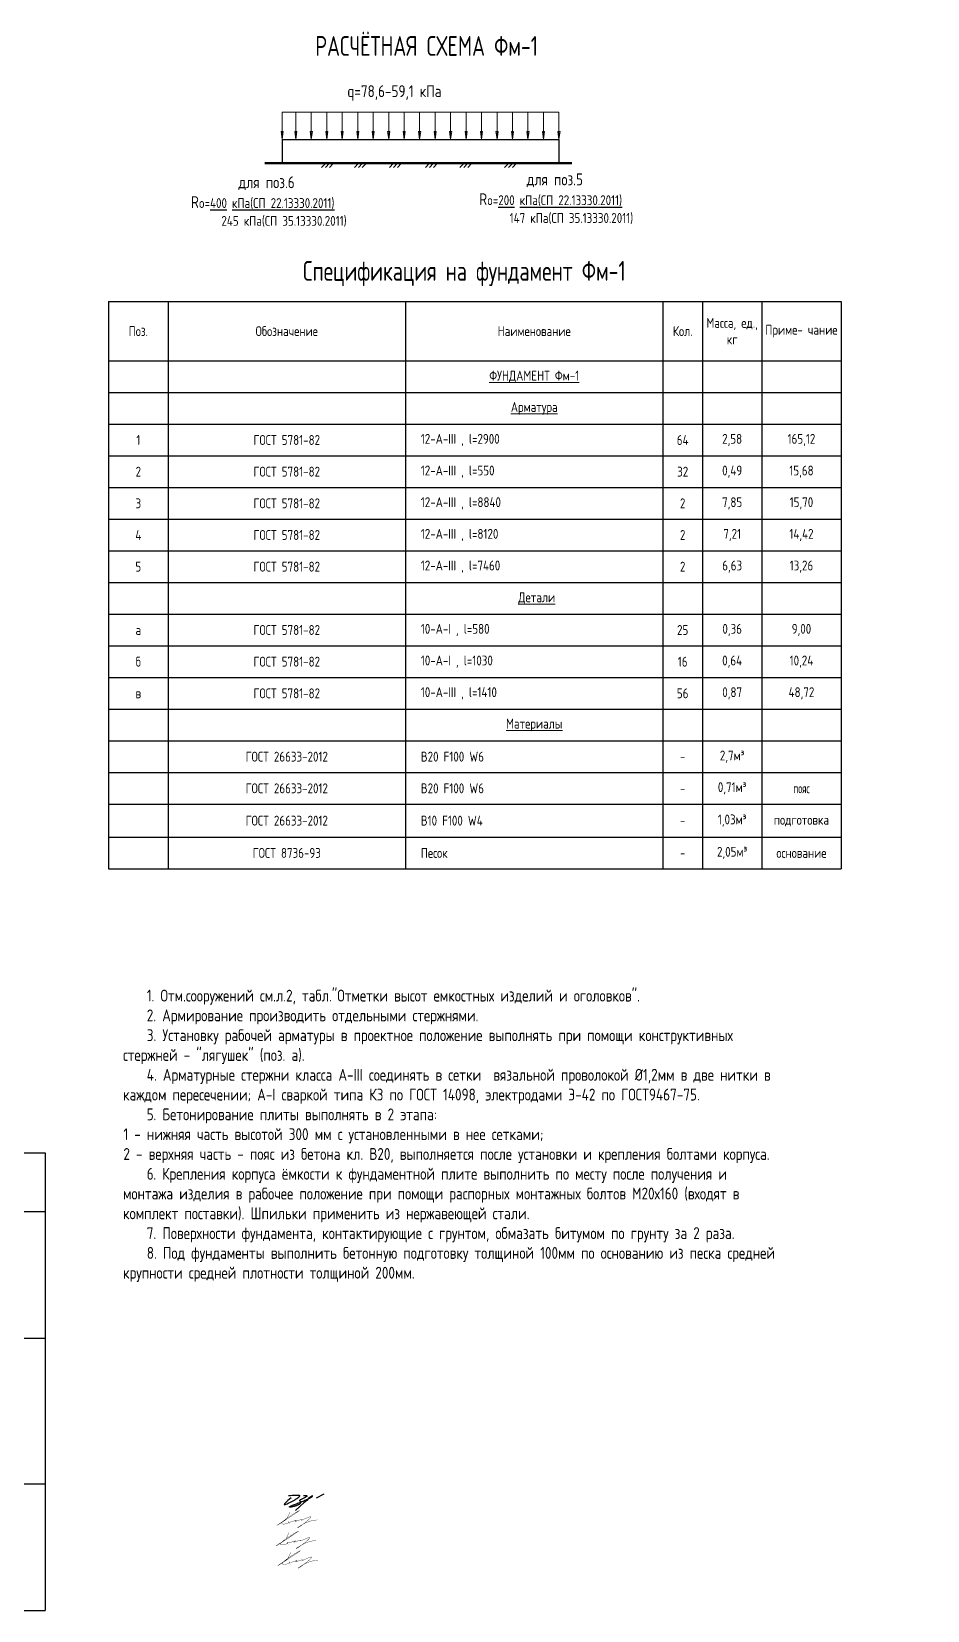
# Model space of a CAD drawing. Header units: millimetres. Extents: x 20530103 to 31271019, y 32092698 to 33532929.
# Drawn here: x 26232487 to 26255115, y 32990668 to 33030556 of the extents above; entities that cross this region are included whole.
import ezdxf
from ezdxf import colors
from ezdxf.entities.mleader import LeaderData, LeaderLine
from ezdxf.enums import TextEntityAlignment as Align
from ezdxf.math import Vec2, Vec3

# ---------------------------------------------------------------- set-up
doc = ezdxf.new("R2010")
doc.units = ezdxf.units.MM
doc.layers.add('подпись', color=7, linetype='Continuous', lineweight=25)
doc.styles.add('GOST 2.304', font='GOST.TTF')

# ---------------------------------------------------------------- blocks, each defined once
blk = doc.blocks.new('_None')
blk = doc.blocks.new('*T317')
at = {"color": 0, "linetype": 'ByBlock', "lineweight": 30, "transparency": 16777216}
for p, q in [((0, 0), (18500, 0)), ((0, 0), (0, -14332.51271631941)), ((1500, 0), (1500, -14332.51271631941)), ((7500, 0), (7500, -14332.51271631941)), ((14000, 0), (14000, -14332.51271631941)), ((15000, 0), (15000, -14332.51271631941)), ((16500, 0), (16500, -14332.51271631941)), ((18500, 0), (18500, -14332.51271631941)), ((0, -1500), (18500, -1500)), ((0, -2300), (18500, -2300)), ((0, -3100), (18500, -3100)), ((0, -3900), (18500, -3900)), ((0, -4700), (18500, -4700)), ((0, -5500), (18500, -5500)), ((0, -6300), (18500, -6300)), ((0, -7100), (18500, -7100)), ((0, -7900), (18500, -7900)), ((0, -8700), (18500, -8700)), ((0, -9500), (18500, -9500)), ((0, -10300), (18500, -10300)), ((0, -11100), (18500, -11100)), ((0, -11900), (18500, -11900)), ((0, -12700), (18500, -12700)), ((0, -13532.51271631941), (18500, -13532.51271631941)), ((0, -14332.51271631941), (18500, -14332.51271631941))]:
    blk.add_line(p, q, dxfattribs=at)
at = {"color": 0, "linetype": 'Continuous', "lineweight": 20, "transparency": 16777216, "char_height": 250, "style": 'GOST 2.304'}
for s, insert, width, attachment_point in [('Поз.', (750, -750), 1497, 5), ('Обозначение', (4500, -750), 5997, 5), ('Наименование', (10750, -750), 6497.000000000408, 5), ('Кол.', (14500, -750), 997.000000000216, 5), ('Масса, ед., кг', (15750, -750), 1496.999999999473, 5), ('Приме- чание', (17500, -750), 1996.999999999905, 5), ('{\\LФУНДАМЕНТ Фм-1}', (10750, -1900), 6497.000000000408, 5), ('{\\LАрматура}', (10750, -2700), 6497.000000000408, 5), ('1', (750, -3500), 1497, 5), ('ГОСТ 5781-82', (4500, -3500), 5997, 5), ('   12-А-III , l=2900', (7501.5, -3500), 6497.000000000408, 4), ('64', (14500, -3500), 997.000000000216, 5), ('2,58', (15750, -3500), 1496.999999999473, 5), ('165,12', (17500, -3500), 1996.999999999905, 5), ('2', (750, -4300), 1497, 5), ('ГОСТ 5781-82', (4500, -4300), 5997, 5), ('   12-А-III , l=550', (7501.5, -4300), 6497.000000000408, 4), ('32', (14500, -4300), 997.000000000216, 5), ('0,49', (15750, -4300), 1496.999999999473, 5), ('15,68', (17500, -4300), 1996.999999999905, 5), ('3', (750, -5100), 1497, 5), ('ГОСТ 5781-82', (4500, -5100), 5997, 5), ('   12-А-III , l=8840', (7501.5, -5100), 6497.000000000408, 4), ('2', (14500, -5100), 997.000000000216, 5), ('7,85', (15750, -5100), 1496.999999999473, 5), ('15,70', (17500, -5100), 1996.999999999905, 5), ('4', (750, -5900), 1497, 5), ('ГОСТ 5781-82', (4500, -5900), 5997, 5), ('   12-А-III , l=8120', (7501.5, -5900), 6497.000000000408, 4), ('2', (14500, -5900), 997.000000000216, 5), ('7,21', (15750, -5900), 1496.999999999473, 5), ('14,42', (17500, -5900), 1996.999999999905, 5), ('5', (750, -6700), 1497, 5), ('ГОСТ 5781-82', (4500, -6700), 5997, 5), ('   12-А-III , l=7460', (7501.5, -6700), 6497.000000000408, 4), ('2', (14500, -6700), 997.000000000216, 5), ('6,63', (15750, -6700), 1496.999999999473, 5), ('13,26', (17500, -6700), 1996.999999999905, 5), (' {\\LДетали}', (10750, -7500), 6497.000000000408, 5), ('а', (750, -8300), 1497, 5), ('ГОСТ 5781-82', (4500, -8300), 5997, 5), ('   10-А-I , l=580', (7501.5, -8300), 6497.000000000408, 4), ('25', (14500, -8300), 997.000000000216, 5), ('0,36', (15750, -8300), 1496.999999999473, 5), ('9,00', (17500, -8300), 1996.999999999905, 5), ('б', (750, -9100), 1497, 5), ('ГОСТ 5781-82', (4500, -9100), 5997, 5), ('   10-А-I , l=1030', (7501.5, -9100), 6497.000000000408, 4), ('16', (14500, -9100), 997.000000000216, 5), ('0,64', (15750, -9100), 1496.999999999473, 5), ('10,24', (17500, -9100), 1996.999999999905, 5), ('в', (750, -9900), 1497, 5), ('ГОСТ 5781-82', (4500, -9900), 5997, 5), ('   10-А-III , l=1410', (7501.5, -9900), 6497.000000000408, 4), ('56', (14500, -9900), 997.000000000216, 5), ('0,87', (15750, -9900), 1496.999999999473, 5), ('48,72', (17500, -9900), 1996.999999999905, 5), ('{\\LМатериалы}', (10750, -10700), 6497.000000000408, 5), ('ГОСТ 26633-2012', (4500, -11500), 5997, 5), ('   B20 F100 W6', (7501.5, -11500), 6497.000000000408, 4), ('-', (14500, -11500), 997.000000000216, 5), ('2,7м³', (15750, -11500), 1496.999999999473, 5), ('ГОСТ 26633-2012', (4500, -12300), 5997, 5), ('   B20 F100 W6', (7501.5, -12300), 6497.000000000408, 4), ('-', (14500, -12300), 997.000000000216, 5), ('0,71м³', (15750, -12300), 1496.999999999473, 5), ('{\\W0.8;пояс}', (17500, -12300), 1996.999999999905, 5), ('ГОСТ 26633-2012', (4500, -13116.25635815784), 5997, 5), ('   B10 F100 W4', (7501.5, -13116.25635815784), 6497.000000000408, 4), ('-', (14500, -13116.25635815784), 997.000000000216, 5), ('1,03м³', (15750, -13116.25635815784), 1496.999999999473, 5), ('подготовка', (17500, -13116.25635815784), 1996.999999999905, 5), ('ГОСТ 8736-93', (4500, -13932.51271631941), 5997, 5), ('   Песок', (7501.5, -13932.51271631941), 6497.000000000408, 4), ('-', (14500, -13932.51271631941), 997.000000000216, 5), ('2,05м³', (15750, -13932.51271631941), 1496.999999999473, 5), ('основание', (17500, -13932.51271631941), 1996.999999999905, 5)]:
    blk.add_mtext(s, dxfattribs=dict(at, insert=insert, width=width, attachment_point=attachment_point))
blk = doc.blocks.new('*T319')
at = {"color": 0, "linetype": 'ByBlock', "lineweight": 30, "transparency": 16777216}
for p, q in [((0, -1500), (9000, -1500)), ((0, -1500), (0, -13058.55013167858)), ((2000, -1500), (2000, -13058.55013167858)), ((9000, -1500), (9000, -13058.55013167858)), ((0, -2980), (9000, -2980)), ((0, -6180), (9000, -6180)), ((0, -9858.550131678581), (9000, -9858.550131678581)), ((0, -13058.55013167858), (9000, -13058.55013167858))]:
    blk.add_line(p, q, dxfattribs=at)
at = {"color": 0, "linetype": 'Continuous', "lineweight": 20, "transparency": 16777216, "attachment_point": 5, "style": 'GOST 2.304'}
for s, insert, char_height, width in [('ВЕДОМОСТЬ ДЕТАЛЕЙ', (4500, -750), 350, 8997.000000000231), ('Поз.', (1000, -2240), 250, 1997.000000000232), ('Эскиз', (5500, -2240), 250, 6996.999999999999), ('а', (1000, -4580), 250, 1997.000000000232), ('б', (1000, -8019.275065839291), 250, 1997.000000000232), ('в', (1000, -11458.55013167858), 250, 1997.000000000232)]:
    blk.add_mtext(s, dxfattribs=dict(at, insert=insert, char_height=char_height, width=width))
blk = doc.blocks.new('_Dot')
at = {"color": 0, "linetype": 'ByBlock', "lineweight": -2}
blk.add_line((-0.5, 0), (-1, 0), dxfattribs=at)
at = {"color": 0, "linetype": 'ByBlock', "const_width": 0.5}
blk.add_lwpolyline([(-0.25, 0, 1), (0.25, 0, 1)], format="xyb", close=True, dxfattribs=at)
blk = doc.blocks.new('Косов')
at = {"layer": 'подпись', "color": 5, "lineweight": 30, "const_width": 0.07513148009015776}
blk.add_lwpolyline([(0, 0), (-0.07328898886044044, -0.1937150149605031), (-0.1397563794203052, -0.3641328199355485), (-0.2004995418305953, -0.5143439100787646), (-0.2566158462445856, -0.6474387805438937), (-0.3092026628130498, -0.7665079264847918), (-0.3593573616903996, -0.8746418430550875), (-0.4081773130269539, -0.9749310254086367), (-0.4567598869757603, -1.070465968698954), (-0.506434094245833, -1.16395799083557), (-0.5594555077707355, -1.256601700749684), (-0.6183113410436363, -1.349212530128284), (-0.6854888075556573, -1.442605910658244), (-0.7634751207976933, -1.537597274026666), (-0.8547574942615483, -1.63500205192031), (-0.961823141439254, -1.735635676026163), (-1.087159275821705, -1.840313578031214), (-1.232196190668674, -1.949572188416596), (-1.394136498312946, -2.06283193284105), (-1.569125890850955, -2.179234235757235), (-1.753310060384592, -2.297920521618266), (-1.942834699013019, -2.418032214876803), (-2.133845498833807, -2.538710739985959), (-2.322488151948392, -2.659097521398508), (-2.504908350455707, -2.778333983567336), (-2.674847880744665, -2.893545159917949), (-2.816432906361342, -2.993790519765867), (-2.91138568514566, -3.066113141399114), (-2.941428474932991, -3.097556103105944), (-2.888283533561207, -3.075162483174381), (-2.733673118867273, -2.98597535989245), (-2.459319488689516, -2.817037811548403), (-2.046944900863537, -2.555392916430264), (-1.490260853404379, -2.19603471256903), (-0.8309358050285027, -1.765761076967124), (-0.1226274546318109, -1.29932084636971), (0.5810064988913837, -0.8314628575220695), (1.226308356647905, -0.3969359471695952), (1.75962041974276, -0.03048895205745339), (2.127284989280724, 0.2331292910689626), (2.275644366369534, 0.3591699454646005), (2.169348876885579, 0.3239603392578374), (1.846280945803073, 0.14813246007202), (1.362631022866253, -0.1366055395955073), (0.7745895578216277, -0.4985455072475133), (0.1383470004134324, -0.9059792903869948), (-0.4899061996122782, -1.327198736516607), (-1.053979592510814, -1.730495693139119), (-1.497682728534755, -2.084162007757413), (-1.778595489148529, -2.363301329384626), (-1.909379080644158, -2.570264513074903), (-1.916465040521189, -2.714214215392758), (-1.826284906282808, -2.804313092902703), (-1.665270215426744, -2.849723802169251), (-1.459852505455046, -2.859608999757029), (-1.236463313868398, -2.843131342230322), (-1.021534178167485, -2.80945348615387), (-0.8365743664082856, -2.76655938966951), (-0.683404068875916, -2.71771821722939), (-0.5589212064107869, -2.665020434862754), (-0.4600236998535365, -2.610556508599416), (-0.3836094700441208, -2.556416904468506), (-0.3265764378231779, -2.504692088499723), (-0.2858225240324828, -2.457472526722427), (-0.2582456495113092, -2.416848685166201), (-0.2409497057733461, -2.384538506196805), (-0.2318624670194822, -2.360769837525936), (-0.2291176781220656, -2.345398003201581), (-0.2308490839552633, -2.338278327271723), (-0.2351904293911957, -2.339266133784463), (-0.2402754593051668, -2.348216746787671), (-0.2442379185692971, -2.364985490329559), (-0.2452115520557072, -2.389427688457886), (-0.2418676145284735, -2.420898252668849), (-0.2350274003013055, -2.456750444249906), (-0.2260497135798687, -2.493837111936728), (-0.2162933585684641, -2.529011104464871), (-0.2071171394713929, -2.559125270569893), (-0.1998798604931835, -2.581032458987465), (-0.1959403258383645, -2.59158551845303), (-0.1966573397105549, -2.587637297702145), (-0.2029241089587686, -2.567317067644581), (-0.2137714510074602, -2.533859787885831), (-0.2277645859251152, -2.491776840205716), (-0.2434687337783998, -2.445579606383944), (-0.2594491146376185, -2.399779468200109), (-0.2742709485696651, -2.35888780743403), (-0.2864994556423426, -2.327416005865416), (-0.2946998559259555, -2.309875445273974), (-0.2969990816911832, -2.309120716355551), (-0.2897709140379447, -2.321379245470894), (-0.2689508462667618, -2.341221667896889), (-0.230474371680657, -2.363218618910537), (-0.170276983580834, -2.381940733788497), (-0.08429417527122496, -2.391958647807883), (0.03153855994764854, -2.387842996245467), (0.1812857287720817, -2.364164414378251), (0.3660650047072522, -2.317628573146862), (0.5752067284893201, -2.253481286147348), (0.7950944076617361, -2.179103402639726), (1.012111549766132, -2.101875771883556), (1.21264166234937, -2.029179243138856), (1.383068252950125, -1.968394665665528), (1.509774829115486, -1.926902888723248), (1.579144898385721, -1.912084761572032), (1.583010662750439, -1.928610911074429), (1.534999101974563, -1.970311074503684), (1.454185890268946, -2.028304766736028), (1.359646701844667, -2.093711502647466), (1.270457210912127, -2.157650797114229), (1.205693091681951, -2.211242165012209), (1.184430018363628, -2.24560512121775), (1.225743665168466, -2.251859180606857), (1.342211195730442, -2.224131152077007), (1.520415731369667, -2.168577020612133), (1.740441882831419, -2.094360065217074), (1.982374260862116, -2.010643564897123), (2.226297476203854, -1.926590798657458), (2.452296139603732, -1.851365045503144), (2.640454861804301, -1.794129584439474), (2.770858253551296, -1.764047694471515), (2.830399574328794, -1.767019887128185), (2.833206678580609, -1.795895604034172), (2.800216069490489, -1.840261519337673), (2.752364250240362, -1.889704307187117), (2.71058772401534, -1.933810641730702), (2.695822993998718, -1.962167197116855), (2.729006563373787, -1.964360647494004), (2.831074935323613, -1.929977667010348), (3.015668041441813, -1.852548153736848), (3.267239526957837, -1.74137490143471), (3.562946465513505, -1.609703927787791), (3.879945930748363, -1.470781250479604), (4.195394996301729, -1.337852887194117), (4.486450735814742, -1.224164855614958), (4.730270222926492, -1.142963173425983), (4.904010531278118, -1.107493858310818), (4.990464882817378, -1.127502892461166), (4.994971092719879, -1.198736116099781), (4.928503124469444, -1.313439333957149), (4.802034941550573, -1.463858350763871), (4.62654050744527, -1.642238971250549), (4.412993785638037, -1.840827000147783), (4.172368739612693, -2.051868242186174), (3.915639332853516, -2.267608502096323), (3.65274303159913, -2.481060775397168), (3.38947131310988, -2.688306820762477), (3.130579157403645, -2.886195587654242), (2.880821544496484, -3.071576025534455), (2.644953454405822, -3.241297083865334), (2.4277298671484, -3.392207712108757), (2.233905762739596, -3.521156859727057), (2.06823612119706, -3.624993476182112), (1.935649452800817, -3.700824862479521), (1.841768388879245, -3.746791725798175), (1.792389091022187, -3.761293124860572), (1.79330772082335, -3.742728118389095), (1.850320439871666, -3.68949576510613), (1.969223409760616, -3.599995123734175), (2.155812792080724, -3.472625252995613), (2.415884748423196, -3.305785211612829), (2.752626198529015, -3.100845159682081), (3.158787094745776, -2.871059662794551), (3.624508147569486, -2.632654387915295), (4.139930067496607, -2.401855002009484), (4.695193565022691, -2.194887172042286), (5.280439350646247, -2.02797656497853), (5.885808134861236, -1.917348847783387), (6.50144062816571, -1.879229687421912)], dxfattribs=at)
blk = doc.blocks.new('Драничников')
at = {"layer": 'подпись', "color": 5, "lineweight": 30}
for points in [[(1.856487378461338, 1.954604087917232), (0.9443946431343875, 1.144106291818275), (0.3477724536323876, 0.5765809232253787), (0.01854924306553585, 0.216034698386693), (-0.09134655545642545, 0.0264743335503681), (-0.02998650882352649, -0.02809345503533223), (0.1545578160740888, 0.01633804887757151), (0.4142148523466176, 0.1237755615372862), (0.700913033103916, 0.2582257991919619), (0.974858494128398, 0.389834351016475), (1.22936818189396, 0.513302297891812), (1.466036745546944, 0.6294695936257995), (1.686458834233576, 0.7391761920262638), (1.892229097100312, 0.8432620469010885), (2.084942183293379, 0.9425671120578727), (2.266192741959344, 1.037931341304443), (2.437575422244208, 1.130194688448626), (2.600457517376867, 1.220055009849432), (2.755296896913933, 1.307641772071349), (2.902324074494459, 1.392942344229994), (3.041769563757157, 1.475944095441037), (3.173863878341308, 1.556634394820094), (3.298837531886079, 1.635000611482894), (3.416921038029955, 1.711030114545053), (3.528344910412102, 1.784710273122357), (3.633220458700748, 1.85597556450233), (3.731182176680591, 1.924548898659907), (3.821745354165728, 1.990100293742103), (3.904425280969804, 2.052299767895875), (3.978737246906803, 2.110817339268351), (4.044196541790825, 2.165323026006149), (4.100318455435854, 2.21548684625634), (4.146618277655421, 2.260978818165938), (4.182906808328426, 2.30161237304759), (4.210176887591729, 2.337774594877317), (4.229716865646424, 2.36999598079683), (4.242815092694059, 2.398807027947953), (4.250759918935955, 2.424738233472397), (4.254839694573775, 2.448320094511985), (4.256342769808839, 2.470083108208257), (4.256557494842355, 2.490557771703209), (4.256446974604387, 2.510157746458503), (4.255673332939637, 2.52882935121562), (4.253573448419957, 2.546402069036333), (4.249484199618905, 2.562705382982074), (4.242742465109131, 2.577568776114504), (4.232685123463284, 2.590821731495225), (4.218649053254353, 2.602293732185672), (4.199971133054987, 2.611814261247559), (4.175789305009857, 2.619285429327306), (4.144445765551154, 2.624899857410867), (4.104083774682408, 2.628922794069183), (4.052846592407832, 2.631619487873138), (3.988877478731069, 2.633255187393559), (3.910319693655879, 2.634095141201385), (3.815316497186359, 2.634404597867331), (3.702011149326154, 2.634448805962506), (3.566908052837789, 2.634126718412176), (3.399956181517496, 2.631872105559751), (3.189465651920159, 2.625752442103021), (2.923746580600778, 2.613835202739949), (2.591109084114009, 2.59418786216844), (2.17986327901508, 2.564877895086454), (1.678319281858307, 2.523972776191727), (1.07478720919903, 2.469539980182219)], [(5.304213564505403, 2.566545171817666), (5.525989789249252, 2.566507279164739), (5.707012465710477, 2.566242030593799), (5.851999229185139, 2.565522070187114), (5.965667714969754, 2.56412004202673), (6.052735558360496, 2.561808590194858), (6.117920394653879, 2.558360358773427), (6.165939859146079, 2.553547991844653), (6.201511587133609, 2.547144133490519), (6.228727985138221, 2.53896879360957), (6.24918054458567, 2.529031445364922), (6.26383552812672, 2.517388927735908), (6.273659198412361, 2.504098079702317), (6.279617818093811, 2.489215740243424), (6.282677649822176, 2.472798748338732), (6.283804956248332, 2.454903942967746), (6.283966000023725, 2.435588163109799), (6.283261828222408, 2.414671418663431), (6.278332625613416, 2.391026403202318), (6.26495336138953, 2.363288981219), (6.238899004743075, 2.33009501720619), (6.195944524866036, 2.290080375656601), (6.13186489095142, 2.241880921062716), (6.042435072191438, 2.184132517917192), (5.923430037778417, 2.11547103071274), (5.772778322682825, 2.035290177001627), (5.597022724986346, 1.946015086574505), (5.40485960854835, 1.85082874228226), (5.204985337228436, 1.752914126975099), (5.006096274885749, 1.655454223503966), (4.81688878538057, 1.561632014718953), (4.646059232571361, 1.474630483471003), (4.50230398031897, 1.397632612610266), (4.392159511261866, 1.333022481553826), (4.313522783159442, 1.279988555983721), (4.262130872551779, 1.236920398147845), (4.233720855978277, 1.202207570294661), (4.224029809977878, 1.17423963467246), (4.228794811090438, 1.151406153529251), (4.243752935855241, 1.132096689113666), (4.2646412608118, 1.1147008036736), (4.287841037600515, 1.097772260953604), (4.312310218264088, 1.080521630683165), (4.337650929946108, 1.062323684088312), (4.363465299790619, 1.042553192394621), (4.389355454940983, 1.020584926828008), (4.414923522540903, 0.9957936586141045), (4.439771629734309, 0.9675541589788281), (4.463501903664564, 0.9352411991479244), (4.485609108958897, 0.8983937518434573), (4.50515856017671, 0.8572075957724223), (4.5211082093615, 0.81204271113819), (4.532416008555742, 0.7632590781441877), (4.538039909802592, 0.7112166769936721), (4.536937865144864, 0.6562754878900705), (4.528067826625829, 0.5987954910364692), (4.510387746288529, 0.5391366666364092), (4.482947150086829, 0.4776558371721649), (4.445161859621066, 0.4146971942416258), (4.396539270402286, 0.3506017717214718), (4.336586777941534, 0.2857106034887238), (4.264811777750197, 0.2203647234203459), (4.180721665339775, 0.1549051653927904), (4.083823836221086, 0.08967296328324892), (3.973625685905517, 0.02500915096851486), (3.850127214393183, -0.03873892223265329), (3.715298839638763, -0.1011986452323299), (3.571603584086688, -0.1619910915006813), (3.42150447018048, -0.220737334508101), (3.267464520363887, -0.2770584477246416), (3.111946757081114, -0.3305755046202989), (2.957414202775794, -0.3809095786655234), (2.806329879892132, -0.4276817433304245), (2.660825250159974, -0.470582541948886), (2.521705532455371, -0.509580397310117), (2.389444384940703, -0.5447132020672143), (2.264515465778231, -0.5760188488730478), (2.14739243312988, -0.6035352303804871), (2.038548945158595, -0.6273002392427998), (1.938458660025958, -0.6473517681127419), (1.847595235894914, -0.6637277096434104), (1.76627444487292, -0.6764975336984662), (1.694180514852519, -0.6858570189852458), (1.630839787671107, -0.6920335214214219), (1.575778605166306, -0.6952543969249518), (1.52852330917608, -0.6957470014137357), (1.488600241537824, -0.6937386908056169), (1.455535744089389, -0.6894568210186094), (1.428856158668509, -0.6831287479704429), (1.408122562044696, -0.6749565658105325), (1.393034970715689, -0.6650413216135007), (1.383328136109867, -0.6534588006851436), (1.378736809656857, -0.6402847883314848), (1.378995742785492, -0.6255950698584911), (1.383839686925171, -0.6094654305723566), (1.393003393504841, -0.5919716557787069), (1.406221613953676, -0.5731895307836226), (1.424056422623948, -0.5529169614379157), (1.45037918556261, -0.529840335771496), (1.489888591739145, -0.5023681623591187), (1.547283330123378, -0.4689089497754821), (1.62726208968536, -0.4278712065953414), (1.734523559394802, -0.377663441393338), (1.873766428221643, -0.3166941627443975), (2.049689385135366, -0.2433718792230479), (2.26488491914472, -0.1568061134842651), (2.513520719411076, -0.05891044450368099), (2.787658275134618, 0.04770053466285162), (3.079359075515981, 0.1604122309597074), (3.38068460975478, 0.2766100513307492), (3.683696367051084, 0.3936794027205792), (3.980455836605529, 0.5090056920730603), (4.263024507617843, 0.6199743263326241), (4.5251090419722, 0.724501209585128), (4.766996792286704, 0.8226242344834986), (4.99062028386345, 0.914911790822714), (5.197912042004873, 1.00193226839724), (5.390804592012614, 1.084254057001999), (5.571230459189451, 1.16244554643157), (5.741122168837023, 1.237075126480875), (5.902412246257427, 1.308711186944436), (6.05675217957662, 1.377865278637728), (6.204669308215216, 1.444821596457928), (6.346409934417807, 1.509807496323162), (6.482220360428528, 1.573050334151048), (6.61234688849197, 1.634777465859713), (6.737035820852157, 1.695216247367), (6.856533459753791, 1.754594034590809), (6.971086107441351, 1.813138183448928), (7.08082638820008, 1.870975002784689), (7.185432214479761, 1.927826613142884), (7.284467820770828, 1.983314087993733), (7.377497441564174, 2.037058500807404), (7.464085311350459, 2.088680925054064), (7.543795664620461, 2.13780243420382), (7.616192735864956, 2.184044101726897), (7.68084075957438, 2.227027001093518), (7.737357651497859, 2.266441675637566), (7.785576052418378, 2.302256548148193), (7.825382284376474, 2.334509511278725), (7.856662669413595, 2.363238457681689), (7.879303529570734, 2.388481280010183), (7.893191186888771, 2.410275870917417), (7.898211963409153, 2.42866012305609), (7.894252181172305, 2.443671929079471), (7.881291314991586, 2.455199189888845), (7.85968145076788, 2.462529839380466), (7.829867827173189, 2.464801819698891), (7.792295682880308, 2.461153072988736), (7.747410256561921, 2.450721541394671), (7.695656786890481, 2.432645167061423), (7.637480512538446, 2.406061892133607), (7.573326672178382, 2.370109658755837), (7.496093551097147, 2.317453080854989), (7.368491621038743, 2.214863459486196), (7.145684400361802, 2.022638767487081), (6.782835407424159, 1.701076977695152), (6.235108160584218, 1.210476062947862), (5.457666178200952, 0.5111339960826058), (4.405672978632197, -0.4366512500631075), (3.034292080235446, -1.672581702652224)], [(8.980710327489533, 1.965112983677784), (11.17302765845113, 3.080672687485674)]]:
    blk.add_lwpolyline(points, dxfattribs=at)

msp = doc.modelspace()

# ---------------------------------------------------------------- linework, layer by layer
at = {"color": 7, "linetype": 'Continuous', "lineweight": 20}
for p, q in [((26238816.96527007, 33027829.8976851), (26238816.96527007, 33028523.12396367)), ((26238816.96527007, 33028523.12396367), (26245807.88280359, 33028523.12396367)), ((26239162.28473379, 33027829.8976851), (26239162.28473379, 33028523.12396367)), ((26239553.2022673, 33027829.8976851), (26239553.2022673, 33028523.12396367)), ((26239944.11980082, 33027829.8976851), (26239944.11980082, 33028523.12396367)), ((26240335.03733434, 33027829.8976851), (26240335.03733434, 33028523.12396367)), ((26240725.95486786, 33027829.8976851), (26240725.95486786, 33028523.12396367)), ((26241116.87240138, 33027829.8976851), (26241116.87240138, 33028523.12396367)), ((26241507.7899349, 33027829.8976851), (26241507.7899349, 33028523.12396367)), ((26241898.70746841, 33027829.8976851), (26241898.70746841, 33028523.12396367)), ((26242289.62500193, 33027829.8976851), (26242289.62500193, 33028523.12396367)), ((26242680.54253545, 33027829.8976851), (26242680.54253545, 33028523.12396367)), ((26243071.46006896, 33027829.8976851), (26243071.46006896, 33028523.12396367)), ((26243462.37760248, 33027829.8976851), (26243462.37760248, 33028523.12396367)), ((26243853.295136, 33027829.8976851), (26243853.295136, 33028523.12396367)), ((26244244.21266952, 33027829.8976851), (26244244.21266952, 33028523.12396367)), ((26244635.13020304, 33027829.8976851), (26244635.13020304, 33028523.12396367)), ((26245026.04773656, 33027829.8976851), (26245026.04773656, 33028523.12396367)), ((26245416.96527007, 33027829.8976851), (26245416.96527007, 33028523.12396367)), ((26245807.88280359, 33027829.8976851), (26245807.88280359, 33028523.12396367)), ((26238816.96527007, 33027829.8976851), (26238790.21136786, 33028031.92794911)), ((26238790.21136786, 33028031.92794911), (26238843.71917228, 33028031.92794911)), ((26238816.96527007, 33027829.8976851), (26238843.71917228, 33028031.92794911)), ((26239162.28473379, 33027829.8976851), (26239135.53083158, 33028031.92794911)), ((26239135.53083158, 33028031.92794911), (26239189.038636, 33028031.92794911)), ((26239162.28473379, 33027829.8976851), (26239189.038636, 33028031.92794911)), ((26239553.2022673, 33027829.8976851), (26239526.44836509, 33028031.92794911)), ((26239526.44836509, 33028031.92794911), (26239579.95616952, 33028031.92794911)), ((26239553.2022673, 33027829.8976851), (26239579.95616952, 33028031.92794911)), ((26239944.11980082, 33027829.8976851), (26239917.36589861, 33028031.92794911)), ((26239917.36589861, 33028031.92794911), (26239970.87370304, 33028031.92794911)), ((26239944.11980082, 33027829.8976851), (26239970.87370304, 33028031.92794911)), ((26240335.03733434, 33027829.8976851), (26240308.28343213, 33028031.92794911)), ((26240308.28343213, 33028031.92794911), (26240361.79123655, 33028031.92794911)), ((26240335.03733434, 33027829.8976851), (26240361.79123655, 33028031.92794911)), ((26240725.95486786, 33027829.8976851), (26240699.20096565, 33028031.92794911)), ((26240699.20096565, 33028031.92794911), (26240752.70877007, 33028031.92794911)), ((26240725.95486786, 33027829.8976851), (26240752.70877007, 33028031.92794911)), ((26241116.87240138, 33027829.8976851), (26241090.11849916, 33028031.92794911)), ((26241090.11849916, 33028031.92794911), (26241143.62630359, 33028031.92794911)), ((26241116.87240138, 33027829.8976851), (26241143.62630359, 33028031.92794911)), ((26241507.7899349, 33027829.8976851), (26241481.03603268, 33028031.92794911)), ((26241481.03603268, 33028031.92794911), (26241534.54383711, 33028031.92794911)), ((26241507.7899349, 33027829.8976851), (26241534.54383711, 33028031.92794911)), ((26241898.70746841, 33027829.8976851), (26241871.9535662, 33028031.92794911)), ((26241871.9535662, 33028031.92794911), (26241925.46137062, 33028031.92794911)), ((26241898.70746841, 33027829.8976851), (26241925.46137062, 33028031.92794911)), ((26242289.62500193, 33027829.8976851), (26242262.87109972, 33028031.92794911)), ((26242262.87109972, 33028031.92794911), (26242316.37890414, 33028031.92794911)), ((26242289.62500193, 33027829.8976851), (26242316.37890414, 33028031.92794911)), ((26242680.54253545, 33027829.8976851), (26242653.78863323, 33028031.92794911)), ((26242653.78863323, 33028031.92794911), (26242707.29643766, 33028031.92794911)), ((26242680.54253545, 33027829.8976851), (26242707.29643766, 33028031.92794911)), ((26243071.46006896, 33027829.8976851), (26243044.70616675, 33028031.92794911)), ((26243044.70616675, 33028031.92794911), (26243098.21397118, 33028031.92794911)), ((26243071.46006896, 33027829.8976851), (26243098.21397118, 33028031.92794911)), ((26243462.37760248, 33027829.8976851), (26243435.62370027, 33028031.92794911)), ((26243435.62370027, 33028031.92794911), (26243489.1315047, 33028031.92794911)), ((26243462.37760248, 33027829.8976851), (26243489.1315047, 33028031.92794911)), ((26243853.295136, 33027829.8976851), (26243826.54123379, 33028031.92794911)), ((26243826.54123379, 33028031.92794911), (26243880.04903821, 33028031.92794911)), ((26243853.295136, 33027829.8976851), (26243880.04903821, 33028031.92794911)), ((26244244.21266952, 33027829.8976851), (26244217.45876731, 33028031.92794911)), ((26244217.45876731, 33028031.92794911), (26244270.96657173, 33028031.92794911)), ((26244244.21266952, 33027829.8976851), (26244270.96657173, 33028031.92794911)), ((26244635.13020304, 33027829.8976851), (26244608.37630082, 33028031.92794911)), ((26244608.37630082, 33028031.92794911), (26244661.88410525, 33028031.92794911)), ((26244635.13020304, 33027829.8976851), (26244661.88410525, 33028031.92794911)), ((26245026.04773656, 33027829.8976851), (26244999.29383434, 33028031.92794911)), ((26244999.29383434, 33028031.92794911), (26245052.80163877, 33028031.92794911)), ((26245026.04773656, 33027829.8976851), (26245052.80163877, 33028031.92794911)), ((26245416.96527007, 33027829.8976851), (26245390.21136786, 33028031.92794911)), ((26245390.21136786, 33028031.92794911), (26245443.71917228, 33028031.92794911)), ((26245416.96527007, 33027829.8976851), (26245443.71917228, 33028031.92794911)), ((26245807.88280359, 33027829.8976851), (26245781.12890138, 33028031.92794911)), ((26245834.6367058, 33028031.92794911), (26245781.12890138, 33028031.92794911)), ((26245807.88280359, 33027829.8976851), (26245834.6367058, 33028031.92794911)), ((26239916.2148131, 33027229.8976851), (26239812.48100227, 33027126.16387427)), ((26240016.2148131, 33027229.8976851), (26239912.48100227, 33027126.16387427)), ((26240116.2148131, 33027229.8976851), (26240012.48100227, 33027126.16387427)), ((26240745.04914726, 33027229.8976851), (26240641.31533642, 33027126.16387427)), ((26240845.04914726, 33027229.8976851), (26240741.31533642, 33027126.16387427)), ((26240945.04914726, 33027229.8976851), (26240841.31533642, 33027126.16387427)), ((26241630.62406253, 33027229.8976851), (26241526.8902517, 33027126.16387427)), ((26241730.62406253, 33027229.8976851), (26241626.8902517, 33027126.16387427)), ((26241830.62406253, 33027229.8976851), (26241726.8902517, 33027126.16387427)), ((26242539.65849575, 33027229.8976851), (26242435.92468492, 33027126.16387427)), ((26242639.65849575, 33027229.8976851), (26242535.92468492, 33027126.16387427)), ((26242739.65849575, 33027229.8976851), (26242635.92468492, 33027126.16387427)), ((26243410.66259088, 33027229.8976851), (26243306.92878005, 33027126.16387427)), ((26243510.66259088, 33027229.8976851), (26243406.92878005, 33027126.16387427)), ((26243610.66259088, 33027229.8976851), (26243506.92878005, 33027126.16387427)), ((26244539.49263955, 33027229.8976851), (26244435.75882872, 33027126.16387427)), ((26244639.49263955, 33027229.8976851), (26244535.75882872, 33027126.16387427)), ((26244739.49263955, 33027229.8976851), (26244635.75882872, 33027126.16387427))]:
    msp.add_line(p, q, dxfattribs=at)
at = {"color": 7, "linetype": 'Continuous', "lineweight": 30}
for p, q in [((26238816.96527007, 33027829.8976851), (26245807.88280359, 33027829.8976851)), ((26238816.96527007, 33027829.8976851), (26238816.96527007, 33027229.8976851)), ((26245807.88280359, 33027829.8976851), (26245807.88280359, 33027229.8976851)), ((26239516.96527007, 33027229.8976851), (26242716.96527007, 33027229.8976851))]:
    msp.add_line(p, q, dxfattribs=at)
at = {"color": 7, "linetype": 'Continuous', "lineweight": 50}
msp.add_line((26246132.60034897, 33027229.8976851), (26238383.05007647, 33027229.8976851), dxfattribs=at)

# ---------------------------------------------------------------- block references
for name, p in [('*T317', (26234433.24975283, 33023737.65250388)), ('*T319', (26223833.58312779, 33003726.40070843))]:
    msp.add_blockref(name, p)
at = {"color": 1, "xscale": 106.48, "yscale": 106.48, "zscale": 106.48}
for p in [(26239010.81649242, 32993153.67596434), (26238982.28313208, 32992631.0167322), (26239029.83873264, 32992136.78273198)]:
    msp.add_blockref('Косов', p, dxfattribs=at)
at = {"layer": 'подпись', "color": 1, "ltscale": 100, "xscale": 89.60000000000001, "yscale": 89.60000000000001, "zscale": 89.60000000000001}
msp.add_blockref('Драничников', (26238877.9808196, 32993338.93895026), dxfattribs=at)

# ---------------------------------------------------------------- texts
at = {"color": 7, "lineweight": 20, "style": 'GOST 2.304', "width": 0.9}
for s, p in [('РАСЧЁТНАЯ СХЕМА Фм-1', (26242464.79132412, 33029942.80861246)), ('Спецификация на фундамент Фм-1', (26243417.26212188, 33024260.70867597))]:
    msp.add_text(s, height=500, dxfattribs=at).set_placement(p, align=Align.CENTER)
at = {"color": 7, "lineweight": 25, "char_height": 300, "attachment_point": 1, "style": 'GOST 2.304'}
for s, insert, width in [('q=78,6-59,1 кПа', (26240461.35792491, 33029200.47917268), 3971.424892940631), ('^Iдля поз.5\\PR{\\H0.83333x;o=\\L200 кПа(СП 22.13330.2011)\\P\\l      147 кПа(СП 35.13330.2011)}', (26243793.56761281, 33026971.38972547), 6922.104115279464), ('^Iдля поз.6\\PR{\\H0.83333x;o=\\L400 кПа(СП 22.13330.2011)\\P\\l      245 кПа(СП 35.13330.2011)}', (26236513.13938832, 33026899.05045424), 4613.758321492074), ('\\pi600;{\\C0;1. Отм.сооружений см.л.2, табл."Отметки высот емкостных изделий и оголовков".}\\P2. Армирование производить отдельными стержнями.\\P3. Установку рабочей арматуры в проектное положение выполнять при помощи конструктивных стержней - "лягушек" (поз. а).\\P4.{\\A1;\\C256; \\C7;Арматурные стержни класса А-III \\A0;\\C256;соединять в сетки  вязальной проволокой Ø1,2мм в две нитки в каждом пересечении; А-I }сваркой типа К3 по ГОСТ 14098, электродами Э-42 по ГОСТ9467-75{\\C256;.\\P\\T0.95;\\C7;5}. Бетонирование плиты выполнять в 2 этапа:\\P\\pi9.9999,t9.9999;1 - нижняя часть высотой 300 мм с установленными в нее сетками;\\P\\ptz;2 - верхняя часть - пояс из бетона кл. В20, выполняется после установки и крепления болтами корпуса.\\P\\pi600;{\\T0.95;6.} Крепления корпуса ёмкости к фундаментной плите выполнить по месту после получения и монтажа изделия в рабочее положение при помощи распорных монтажных болтов М20х160 (входят в комплект поставки). Шпильки применить из нержавеющей стали.\\P7. Поверхности фундамента, контактирующие с грунтом, обмазать битумом по грунту за 2 раза.\\P8. Под фундаменты выполнить бетонную подготовку толщиной 100мм по основанию из песка средней крупности средней плотности толщиной 200мм.', (26234796.88728043, 33006350.87526224), 16443.90151220195)]:
    msp.add_mtext(s, dxfattribs=dict(at, insert=insert, width=width))

# ---------------------------------------------------------------- leaders
at = {"color": 7, "linetype": 'Continuous', "lineweight": 20}
ml = msp.add_multileader_mtext('Standard', dxfattribs=at)
ml.set_content('Болт распорный монтажный\\P (в комплекте поставки)', color=84, style='GOST 2.304')
ml.set_leader_properties(linetype='Continuous', lineweight=20)
ml.set_arrow_properties(name='NONE')
ml.build(insert=Vec2(0, 0))
ml.multileader.update_dxf_attribs({"text_left_attachment_type": 6, "text_right_attachment_type": 6, "dogleg_length": 3, "arrow_head_size": 30, "scale": 100})
ctx = ml.context
ctx.base_point, ctx.scale, ctx.char_height, ctx.arrow_head_size, ctx.landing_gap_size, ctx.plane_origin = Vec3(26206845.69763468, 33027486.13098481), 100, 300, 30, 0, Vec3(26204689.72075082, 33026519.13850963)
ctx.left_attachment, ctx.right_attachment = 6, 6
notes = []
notes.append((ctx, [(0, (1, 1, 0), (26206545.69763468, 33027486.13098481), (1, 0), 300, [(0, [(26204276.94984945, 33025232.85171512)], 0, [])])]))
ctx.mtext.insert, ctx.mtext.width, ctx.mtext.defined_height, ctx.mtext.flow_direction = Vec3(26206845.69763468, 33027846.13098481), 5663.077980392147, 1542.822645934532, 5
ml = msp.add_multileader_mtext('Standard', dxfattribs=at)
ml.set_content('{\\C7;Шов бетонирования}', color=84, style='GOST 2.304')
ml.set_leader_properties(linetype='Continuous', lineweight=20)
ml.set_arrow_properties(name='NONE')
ml.build(insert=Vec2(0, 0))
ml.multileader.update_dxf_attribs({"text_left_attachment_type": 6, "text_right_attachment_type": 6, "dogleg_length": 3, "arrow_head_size": 30, "scale": 100})
ctx = ml.context
ctx.base_point, ctx.scale, ctx.char_height, ctx.arrow_head_size, ctx.landing_gap_size, ctx.plane_origin = Vec3(26353881.55297114, 33023186.16962047), 100, 300, 30, 0, Vec3(26356159.14581528, 33021762.38594173)
ctx.left_attachment, ctx.right_attachment, ctx.text_align_type = 6, 6, 1
notes.append((ctx, [(1, (1, 1, 0), (26353581.55297114, 33023186.16962047), (1, 0), 300, [(0, [(26352654.11380242, 33018490.87631269)], 0, [])])]))
ctx.mtext.insert, ctx.mtext.width, ctx.mtext.alignment, ctx.mtext.flow_direction = Vec3(26355188.49688346, 33023561.16962047), 2732.348636747338, 2, 5
ml = msp.add_multileader_mtext('Standard', dxfattribs=at)
ml.set_content('А', color=84, style='GOST 2.304')
ml.set_leader_properties(linetype='Continuous', lineweight=20)
ml.set_arrow_properties(name='NONE')
ml.build(insert=Vec2(0, 0))
ml.multileader.update_dxf_attribs({"text_left_attachment_type": 6, "text_right_attachment_type": 6, "dogleg_length": 3, "arrow_head_size": 30, "scale": 100})
ctx = ml.context
ctx.base_point, ctx.scale, ctx.char_height, ctx.arrow_head_size, ctx.landing_gap_size, ctx.plane_origin = Vec3(26219799.07332373, 33018869.01739702), 100, 500, 30, 0, Vec3(26214048.76960927, 33012733.64978379)
ctx.left_attachment, ctx.right_attachment, ctx.text_align_type = 6, 6, 1
notes.append((ctx, [(1, (1, 1, 0), (26219499.07332373, 33018869.01739702), (1, 0), 300, [(0, [(26218484.64581381, 33021152.49853143)], 0, [])])]))
ctx.mtext.insert, ctx.mtext.width, ctx.mtext.defined_height, ctx.mtext.alignment, ctx.mtext.flow_direction = Vec3(26219956.57332373, 33019469.01739702), 456.9979422800243, 939.3198051533765, 2, 5
ml = msp.add_multileader_mtext('Standard', dxfattribs=at)
ml.set_content('{\\C0;Опорная юбка ёмкости}', color=84, style='GOST 2.304')
ml.set_leader_properties(linetype='Continuous', lineweight=20)
ml.set_arrow_properties(name='NONE')
ml.build(insert=Vec2(0, 0))
ml.multileader.update_dxf_attribs({"text_left_attachment_type": 6, "text_right_attachment_type": 6, "dogleg_length": 3, "arrow_head_size": 30, "scale": 100})
ctx = ml.context
ctx.base_point, ctx.scale, ctx.char_height, ctx.arrow_head_size, ctx.landing_gap_size, ctx.plane_origin = Vec3(26217673.5249015, 33014341.81402034), 100, 300, 30, 0, Vec3(26230680.9017054, 33017519.08536542)
ctx.left_attachment, ctx.right_attachment, ctx.text_align_type = 6, 6, 1
notes.append((ctx, [(1, (1, 1, 0), (26217373.5249015, 33014341.81402034), (1, 0), 300, [(0, [(26215760.3805604, 33011562.00307231)], 0, [])])]))
ctx.mtext.insert, ctx.mtext.width, ctx.mtext.alignment, ctx.mtext.flow_direction = Vec3(26218841.2749015, 33014701.81402034), 2823.818146156147, 2, 5
ml = msp.add_multileader_mtext('Standard', dxfattribs=at)
ml.set_content('а\\P"лягушка"\\Pшаг не более 800х800', color=7, style='GOST 2.304')
ml.set_leader_properties(linetype='Continuous', lineweight=20)
ml.set_arrow_properties(name='NONE')
ml.build(insert=Vec2(0, 0))
ml.multileader.update_dxf_attribs({"text_left_attachment_type": 6, "text_right_attachment_type": 6, "dogleg_length": 3, "arrow_head_size": 30, "scale": 100})
ctx = ml.context
ctx.base_point, ctx.scale, ctx.char_height, ctx.arrow_head_size, ctx.landing_gap_size, ctx.plane_origin = Vec3(26348428.22258449, 33006002.10494713), 100, 300, 30, 0, Vec3(26353409.9882785, 33005580.42973007)
ctx.left_attachment, ctx.right_attachment, ctx.text_align_type = 6, 6, 1
notes.append((ctx, [(0, (1, 1, 0), (26348290.22258449, 33006002.10494713), (1, 0), 137.9999999962747, [(0, [(26348200.13683229, 33006002.10494714)], 0, [])])]))
ctx.mtext.insert, ctx.mtext.width, ctx.mtext.alignment, ctx.mtext.flow_direction = Vec3(26349539.41649681, 33006362.10494713), 2835.083475447726, 2, 5
ml = msp.add_multileader_mtext('Standard', dxfattribs=at)
ml.set_content('б\\Pхомут \\Pшаг 400', color=7, style='GOST 2.304')
ml.set_leader_properties(linetype='Continuous', lineweight=20)
ml.set_arrow_properties(name='NONE')
ml.build(insert=Vec2(0, 0))
ml.multileader.update_dxf_attribs({"text_left_attachment_type": 6, "text_right_attachment_type": 6, "dogleg_length": 3, "arrow_head_size": 30, "scale": 100})
ctx = ml.context
ctx.base_point, ctx.scale, ctx.char_height, ctx.arrow_head_size, ctx.landing_gap_size, ctx.plane_origin = Vec3(26218114.20927224, 33003440.50784053), 100, 300, 30, 0, Vec3(26223095.97496625, 33003018.83262346)
ctx.left_attachment, ctx.right_attachment, ctx.text_align_type = 6, 6, 1
notes.append((ctx, [(0, (1, 1, 0), (26217976.20927224, 33003440.50784053), (1, 0), 137.9999999962747, [(0, [(26217886.12352004, 33003440.50784053)], 0, [])])]))
ctx.mtext.insert, ctx.mtext.width, ctx.mtext.alignment, ctx.mtext.flow_direction = Vec3(26218708.9371943, 33003800.50784053), 2835.083475447726, 2, 5
ml = msp.add_multileader_mtext('Standard', dxfattribs=at)
ml.set_content('{\\C7;б\\P(П-образ. хомут) шаг200 по периметру плиты}', color=84, style='GOST 2.304')
ml.set_leader_properties(linetype='Continuous', lineweight=20)
ml.set_arrow_properties(name='DOT')
ml.build(insert=Vec2(0, 0))
ml.multileader.update_dxf_attribs({"text_left_attachment_type": 6, "text_right_attachment_type": 6, "dogleg_length": 3, "arrow_head_size": 30, "scale": 100})
ctx = ml.context
ctx.base_point, ctx.scale, ctx.char_height, ctx.arrow_head_size, ctx.landing_gap_size, ctx.plane_origin = Vec3(26323683.03741338, 32999121.79115247), 100, 300, 30, 0, Vec3(26324728.03641584, 32999370.90887742)
ctx.left_attachment, ctx.right_attachment, ctx.text_align_type = 6, 6, 1
notes.append((ctx, [(1, (1, 1, 0), (26328009.53741338, 32999121.79115247), (-1, 0), 107, [(0, [(26329246.79108792, 32996145.2017495)], 0, [])])]))
ctx.mtext.insert, ctx.mtext.width, ctx.mtext.defined_height, ctx.mtext.alignment, ctx.mtext.flow_direction = Vec3(26325759.25296456, 32999506.11095762), 4423.082588657271, 2213.899996849879, 2, 5
ml = msp.add_multileader_mtext('Standard', dxfattribs=at)
ml.set_content('в\\P(П-образ. хомут) шаг200 по периметру плиты', color=7, style='GOST 2.304')
ml.set_leader_properties(linetype='Continuous', lineweight=20)
ml.set_arrow_properties(name='NONE')
ml.build(insert=Vec2(0, 0))
ml.multileader.update_dxf_attribs({"text_left_attachment_type": 6, "text_right_attachment_type": 6, "dogleg_length": 3, "arrow_head_size": 30, "scale": 100})
ctx = ml.context
ctx.base_point, ctx.scale, ctx.char_height, ctx.arrow_head_size, ctx.landing_gap_size, ctx.plane_origin = Vec3(26206159.25060306, 32992785.50784053), 100, 300, 30, 0, Vec3(26206364.31114826, 32992678.83262346)
ctx.left_attachment, ctx.right_attachment, ctx.text_align_type = 6, 6, 1
notes.append((ctx, [(0, (1, 1, 0), (26206052.25060306, 32992785.50784053), (1, 0), 107, [(0, [(26205578.53406762, 32996821.50784053)], 0, [])])]))
ctx.mtext.insert, ctx.mtext.width, ctx.mtext.alignment, ctx.mtext.flow_direction = Vec3(26207664.50060306, 32993169.82764568), 3276.040401450358, 2, 5
ml = msp.add_multileader_mtext('Standard', dxfattribs=at)
ml.set_content('в\\P(П-образ. хомут) шаг200 по периметру плиты', color=7, style='GOST 2.304')
ml.set_leader_properties(linetype='Continuous', lineweight=20)
ml.set_arrow_properties(name='NONE')
ml.build(insert=Vec2(0, 0))
ml.multileader.update_dxf_attribs({"text_left_attachment_type": 6, "text_right_attachment_type": 6, "dogleg_length": 3, "arrow_head_size": 30, "scale": 100})
ctx = ml.context
ctx.base_point, ctx.scale, ctx.char_height, ctx.arrow_head_size, ctx.landing_gap_size, ctx.plane_origin = Vec3(26395117.50336676, 32992952.35494243), 100, 300, 30, 0, Vec3(26395322.56391196, 32992845.67972536)
ctx.left_attachment, ctx.right_attachment, ctx.text_align_type = 6, 6, 1
notes.append((ctx, [(0, (1, 1, 0), (26395010.50336676, 32992952.35494243), (1, 0), 107, [(0, [(26394536.78683133, 32996988.35494243)], 0, [])])]))
ctx.mtext.insert, ctx.mtext.width, ctx.mtext.alignment, ctx.mtext.flow_direction = Vec3(26396622.75336676, 32993336.67474758), 3276.040401450358, 2, 5
ml = msp.add_multileader_mtext('Standard', dxfattribs=at)
ml.set_content('а\\P"лягушка"\\Pшаг не более 800х800', color=7, style='GOST 2.304')
ml.set_leader_properties(linetype='Continuous', lineweight=20)
ml.set_arrow_properties(name='NONE')
ml.build(insert=Vec2(0, 0))
ml.multileader.update_dxf_attribs({"text_left_attachment_type": 6, "text_right_attachment_type": 6, "dogleg_length": 3, "arrow_head_size": 30, "scale": 100})
ctx = ml.context
ctx.base_point, ctx.scale, ctx.char_height, ctx.arrow_head_size, ctx.landing_gap_size, ctx.plane_origin = Vec3(26345354.42891825, 32994187.85381703), 100, 300, 30, 0, Vec3(26323023.68046944, 32998875.62206514)
ctx.left_attachment, ctx.right_attachment, ctx.text_align_type = 6, 6, 1
notes.append((ctx, [(1, (1, 1, 0), (26345216.42891826, 32994187.85381703), (1, 0), 137.9999999962747, [(0, [(26342469.0131769, 32996145.2017495)], 0, [])])]))
ctx.mtext.insert, ctx.mtext.width, ctx.mtext.alignment, ctx.mtext.flow_direction = Vec3(26346465.62283057, 32994547.85381703), 2835.083475447726, 2, 5
ml = msp.add_multileader_mtext('Standard', dxfattribs=at)
ml.set_content('а\\P"лягушка"\\Pшаг не более 800х800', color=7, style='GOST 2.304')
ml.set_leader_properties(linetype='Continuous', lineweight=20)
ml.set_arrow_properties(name='NONE')
ml.build(insert=Vec2(0, 0))
ml.multileader.update_dxf_attribs({"text_left_attachment_type": 6, "text_right_attachment_type": 6, "dogleg_length": 3, "arrow_head_size": 30, "scale": 100})
ctx = ml.context
ctx.base_point, ctx.scale, ctx.char_height, ctx.arrow_head_size, ctx.landing_gap_size, ctx.plane_origin = Vec3(26220330.20927224, 32995190.50784053), 100, 300, 30, 0, Vec3(26225311.97496625, 32994768.83262346)
ctx.left_attachment, ctx.right_attachment, ctx.text_align_type = 6, 6, 1
notes.append((ctx, [(0, (1, 1, 0), (26220192.20927224, 32995190.50784053), (1, 0), 137.9999999962747, [(0, [(26220102.12352004, 32995190.50784053)], 0, [])])]))
ctx.mtext.insert, ctx.mtext.width, ctx.mtext.alignment, ctx.mtext.flow_direction = Vec3(26221441.40318456, 32995550.50784053), 2835.083475447726, 2, 5
for ctx, leaders in notes:
    for number, flags, end, landing, length, lines in leaders:
        leader = LeaderData()
        leader.index, (leader.has_last_leader_line, leader.has_dogleg_vector, leader.attachment_direction) = number, flags
        leader.last_leader_point, leader.dogleg_vector, leader.dogleg_length = Vec3(end), Vec3(landing), length
        for number, points, colour, breaks in lines:
            line = LeaderLine()
            line.index, line.vertices, line.color, line.breaks = number, Vec3.list(points), colors.encode_raw_color(colour), breaks
            leader.lines.append(line)
        ctx.leaders.append(leader)

doc.saveas('drawing.dxf')
